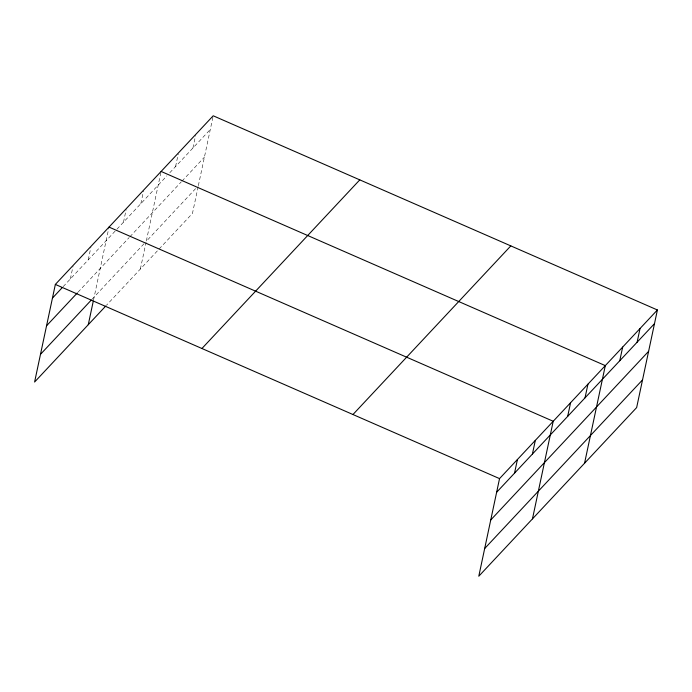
<?xml version="1.0" encoding="UTF-8"?>
<svg xmlns="http://www.w3.org/2000/svg" width="692" height="692" viewBox="0 0 692 692"><rect width="100%" height="100%" fill="white"/><g stroke="black" fill="none" stroke-linecap="round" stroke-linejoin="round"><path stroke-width="0.52" stroke-dasharray="3.46 2.59" d="M70.333 278.98L73.015 266.359M88.221 259.872L90.903 247.252M93.506 300.077L109.016 227.088M123.479 222.21L126.16 209.59M140.839 203.664L143.521 191.044M140.364 269.05L146.038 242.373M160.89 172.49L146.254 241.352L196.173 188.016M175.569 166.564L178.251 153.944M192.938 148.01L195.62 135.39M198.128 186.728L192.463 213.395L106.36 305.371M198.345 185.698L212.98 116.844M63.18 286.626L116.239 229.934M116.965 229.164L166.893 175.837M169.782 172.74L210.299 129.465M78.04 292.154L129.17 237.546M129.888 236.768L181.261 181.892M181.987 181.122L204.417 157.162M92.01 299.29L144.083 243.67"/><path stroke-width="1.04" d="M657.4 309.973L499.538 478.604L478.795 576.211L636.649 407.579L657.4 309.973L213.205 115.789L55.351 284.421L34.6 382.027L105.634 306.149M88.273 324.695L93.29 301.098M514.528 473.164L517.434 459.488M532.416 454.047L535.323 440.38M532.468 518.87L553.211 421.264L109.016 227.088M567.674 416.385L570.58 402.718M585.034 397.839L587.941 384.164M584.558 463.225L605.31 365.618L161.115 171.443M619.764 360.74L622.67 347.073M637.133 342.194L640.039 328.518M52.445 298.096L62.462 287.388M46.554 325.794L77.322 292.924M40.491 354.33L91.301 300.051M201.934 348.5L359.788 179.868M352.955 414.525L510.817 245.894M496.631 492.272L654.494 323.64M490.749 519.969L648.603 351.337M484.685 548.514L642.539 379.882M55.351 284.421L499.538 478.604"/></g></svg>
